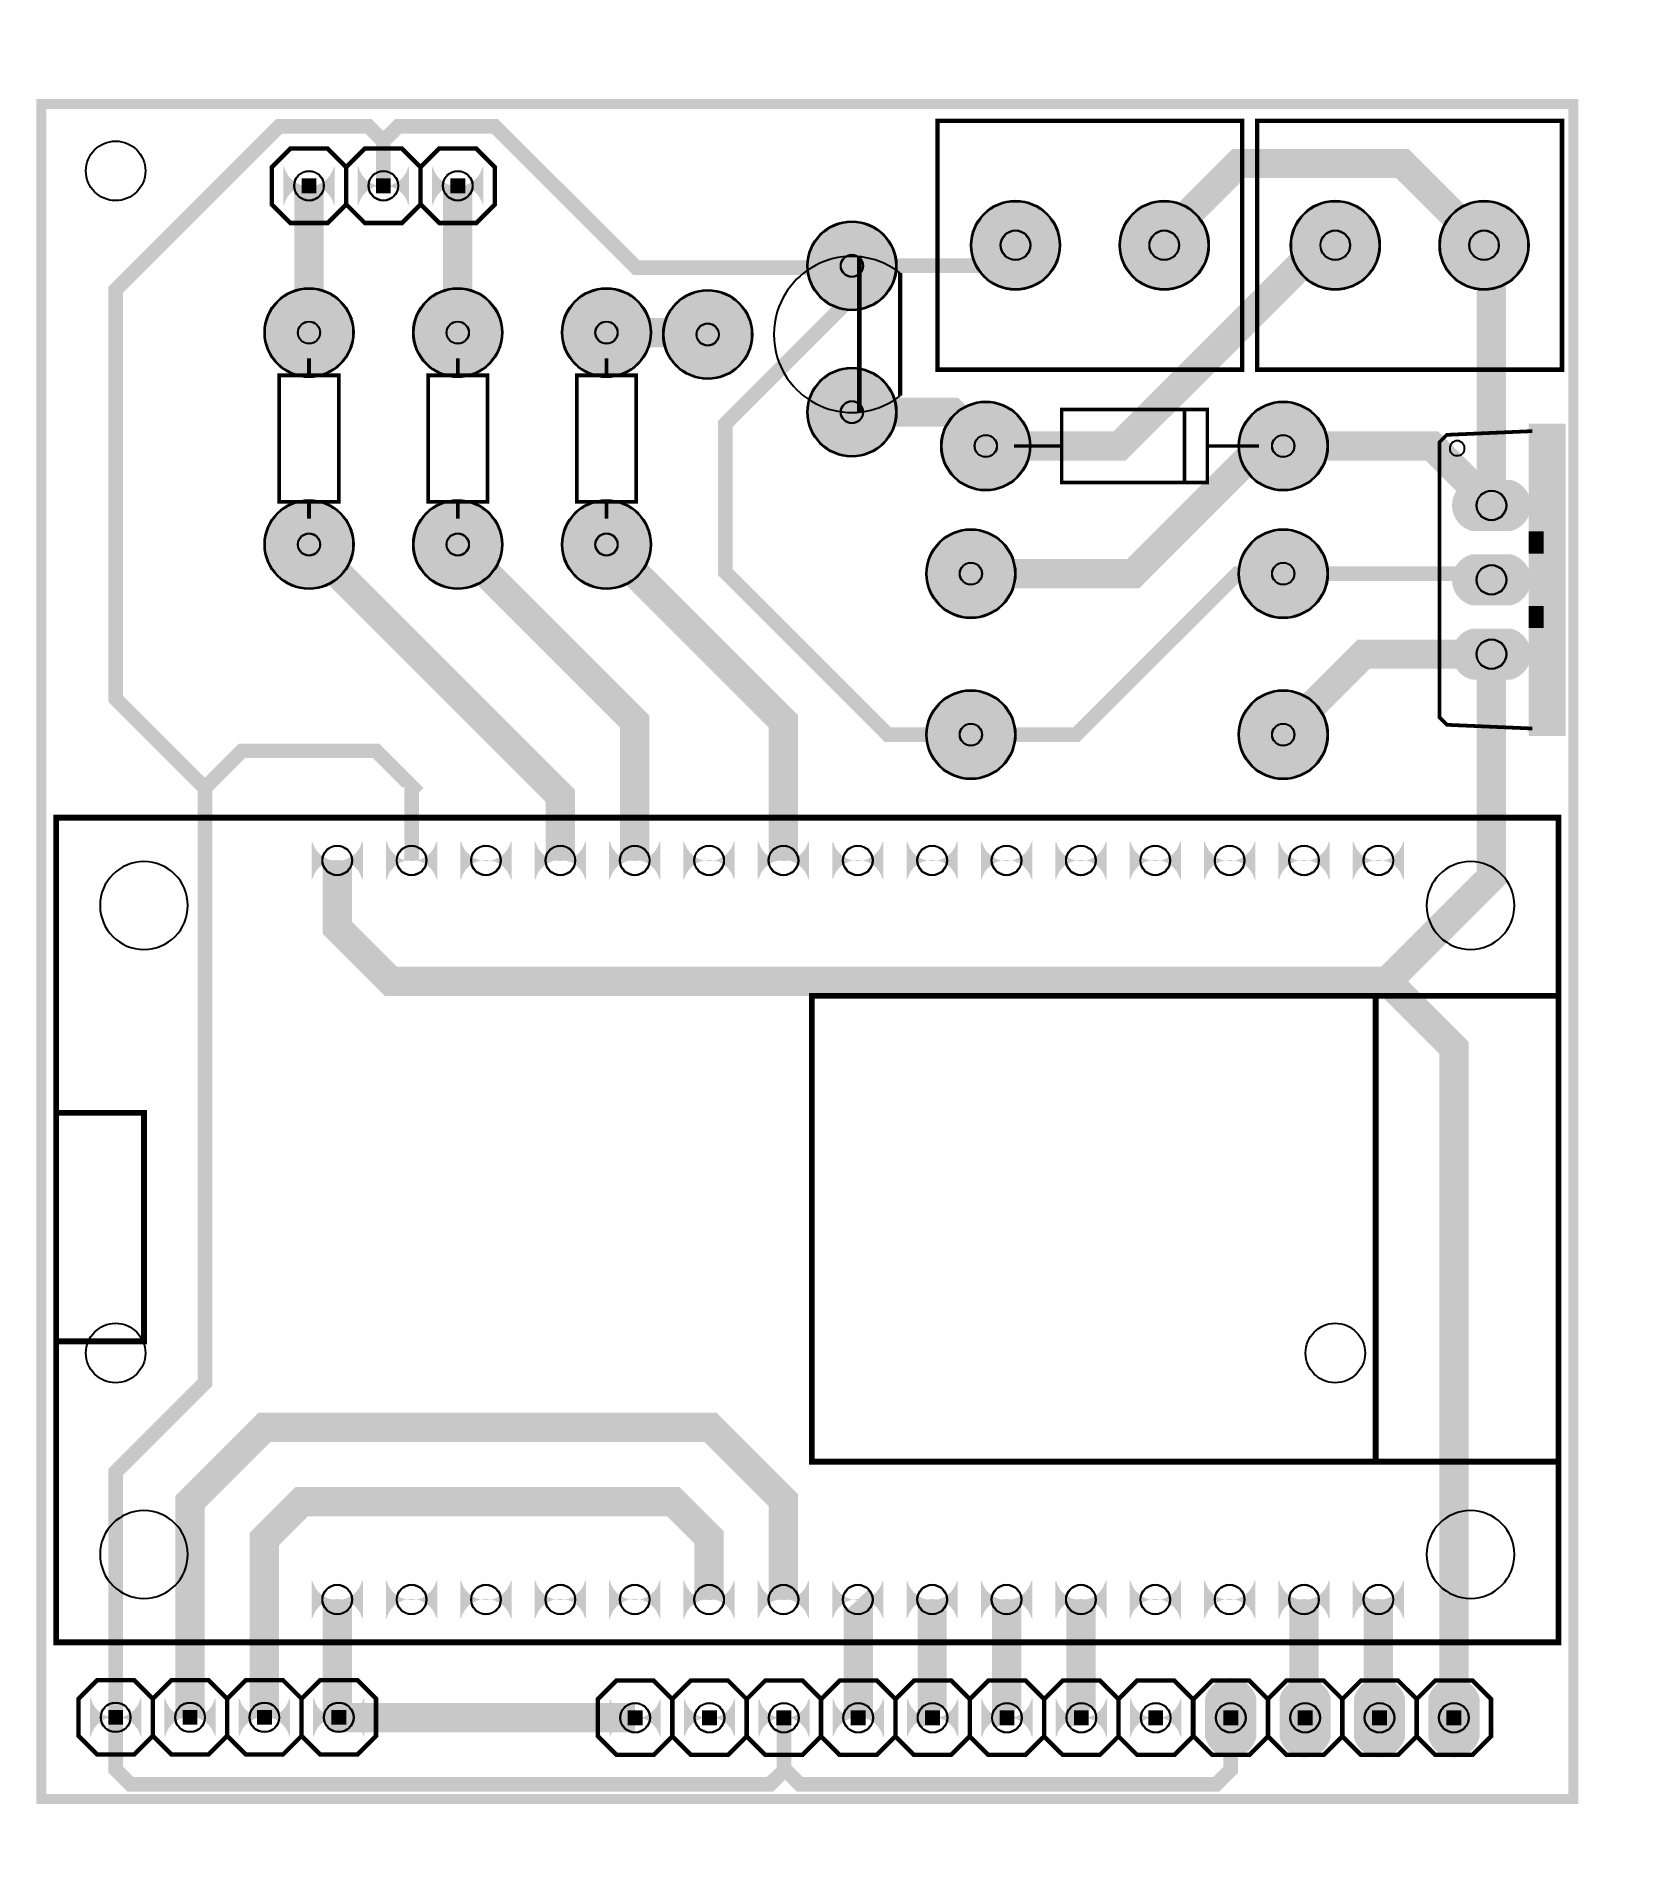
# Model space of a CAD drawing. Header units: millimetres. Extents: x -0.2 to 54.4, y -1.8 to 60.2.
import ezdxf

# ---------------------------------------------------------------- set-up
doc = ezdxf.new("R2010")
doc.units = ezdxf.units.MM
for name, color, linetype, true_color in [('BoardOutline', 7, 'Continuous', 0xff00ff), ('BottomLayer', 7, 'Continuous', 0x0000ff), ('BottomSolderMaskLayer', 7, 'Continuous', 0xaa00ff), ('Document', 7, 'Continuous', 0xffffff), ('Multi-Layer', 7, 'Continuous', 0xc0c0c0), ('TopSilkLayer', 7, 'Continuous', 0xffff00), ('TopSolderMaskLayer', 7, 'Continuous', 0x800080)]:
    doc.layers.add(name, color=color, linetype=linetype, true_color=true_color)

msp = doc.modelspace()

# ---------------------------------------------------------------- hatches: boundary and pattern name
at = {"layer": 'BottomSolderMaskLayer'}
for points in [[(10.02, 55.788, -0.785398), (8.269, 55.788), (8.269, 54.449, -0.785398), (10.02, 54.449)], [(12.56, 55.788, -0.785398), (10.809, 55.788), (10.809, 54.449, -0.785398), (12.56, 54.449)], [(15.1, 55.788, -0.785398), (13.349, 55.788), (13.349, 54.449, -0.785398), (15.1, 54.449)], [(31.749, 53.086, 1), (34.8, 53.086, 1)], [(36.829, 53.086, 1), (39.88, 53.086, 1)], [(42.671, 53.086, 1), (45.722, 53.086, 1)], [(47.751, 53.086, 1), (50.802, 53.086, 1)], [(26.161, 52.384, 1), (29.212, 52.384, 1)], [(7.619, 50.102, 1), (10.67, 50.102, 1)], [(12.699, 50.102, 1), (15.75, 50.102, 1)], [(17.779, 50.102, 1), (20.83, 50.102, 1)], [(21.236, 50.038, 1), (24.288, 50.038, 1)], [(26.161, 47.384, 1), (29.212, 47.384, 1)], [(30.733, 46.228, 1), (33.784, 46.228, 1)], [(40.892, 46.228, 1), (43.943, 46.228, 1)], [(48.869, 43.321, -0.785398), (48.869, 45.072), (50.191, 45.072, -0.785398), (50.191, 43.321)], [(7.619, 42.862, 1), (10.67, 42.862, 1)], [(12.699, 42.862, 1), (15.75, 42.862, 1)], [(17.779, 42.862, 1), (20.83, 42.862, 1)], [(30.225, 41.866, 1), (33.276, 41.866, 1)], [(40.893, 41.866, 1), (43.944, 41.866, 1)], [(48.869, 40.781, -0.785398), (48.869, 42.532), (50.191, 42.532, -0.785398), (50.191, 40.781)], [(48.869, 38.241, -0.785398), (48.869, 39.992), (50.191, 39.992, -0.785398), (50.191, 38.241)], [(30.225, 36.366, 1), (33.276, 36.366, 1)], [(40.893, 36.366, 1), (43.944, 36.366, 1)], [(10.983, 32.737, -0.785398), (9.232, 32.737), (9.232, 31.398, -0.785398), (10.983, 31.398)], [(13.523, 32.737, -0.785398), (11.772, 32.737), (11.772, 31.398, -0.785398), (13.523, 31.398)], [(16.063, 32.737, -0.785398), (14.312, 32.737), (14.312, 31.398, -0.785398), (16.063, 31.398)], [(18.603, 32.737, -0.785398), (16.852, 32.737), (16.852, 31.398, -0.785398), (18.603, 31.398)], [(21.143, 32.737, -0.785398), (19.392, 32.737), (19.392, 31.398, -0.785398), (21.143, 31.398)], [(23.683, 32.737, -0.785398), (21.932, 32.737), (21.932, 31.398, -0.785398), (23.683, 31.398)], [(26.223, 32.737, -0.785398), (24.472, 32.737), (24.472, 31.398, -0.785398), (26.223, 31.398)], [(28.763, 32.737, -0.785398), (27.012, 32.737), (27.012, 31.398, -0.785398), (28.763, 31.398)], [(31.303, 32.737, -0.785398), (29.552, 32.737), (29.552, 31.398, -0.785398), (31.303, 31.398)], [(33.843, 32.737, -0.785398), (32.092, 32.737), (32.092, 31.398, -0.785398), (33.843, 31.398)], [(36.384, 32.737, -0.785398), (34.632, 32.737), (34.632, 31.398, -0.785398), (36.384, 31.398)], [(38.924, 32.737, -0.785398), (37.173, 32.737), (37.173, 31.398, -0.785398), (38.924, 31.398)], [(41.464, 32.737, -0.785398), (39.713, 32.737), (39.713, 31.398, -0.785398), (41.464, 31.398)], [(44.004, 32.737, -0.785398), (42.253, 32.737), (42.253, 31.398, -0.785398), (44.004, 31.398)], [(46.544, 32.737, -0.785398), (44.793, 32.737), (44.793, 31.398, -0.785398), (46.544, 31.398)], [(10.983, 7.487, -0.785398), (9.232, 7.487), (9.232, 6.148, -0.785398), (10.983, 6.148)], [(13.523, 7.487, -0.785398), (11.772, 7.487), (11.772, 6.148, -0.785398), (13.523, 6.148)], [(16.063, 7.487, -0.785398), (14.312, 7.487), (14.312, 6.148, -0.785398), (16.063, 6.148)], [(18.603, 7.487, -0.785398), (16.852, 7.487), (16.852, 6.148, -0.785398), (18.603, 6.148)], [(21.143, 7.487, -0.785398), (19.392, 7.487), (19.392, 6.148, -0.785398), (21.143, 6.148)], [(23.683, 7.487, -0.785398), (21.932, 7.487), (21.932, 6.148, -0.785398), (23.683, 6.148)], [(26.223, 7.487, -0.785398), (24.472, 7.487), (24.472, 6.148, -0.785398), (26.223, 6.148)], [(28.763, 7.487, -0.785398), (27.012, 7.487), (27.012, 6.148, -0.785398), (28.763, 6.148)], [(31.303, 7.487, -0.785398), (29.552, 7.487), (29.552, 6.148, -0.785398), (31.303, 6.148)], [(33.843, 7.487, -0.785398), (32.092, 7.487), (32.092, 6.148, -0.785398), (33.843, 6.148)], [(36.384, 7.487, -0.785398), (34.632, 7.487), (34.632, 6.148, -0.785398), (36.384, 6.148)], [(38.924, 7.487, -0.785398), (37.173, 7.487), (37.173, 6.148, -0.785398), (38.924, 6.148)], [(41.464, 7.487, -0.785398), (39.713, 7.487), (39.713, 6.148, -0.785398), (41.464, 6.148)], [(44.004, 7.487, -0.785398), (42.253, 7.487), (42.253, 6.148, -0.785398), (44.004, 6.148)], [(46.544, 7.487, -0.785398), (44.793, 7.487), (44.793, 6.148, -0.785398), (46.544, 6.148)], [(41.502, 2.111, -0.785398), (39.751, 2.111), (39.751, 3.45, -0.785398), (41.502, 3.45)], [(44.042, 2.111, -0.785398), (42.291, 2.111), (42.291, 3.45, -0.785398), (44.042, 3.45)], [(46.582, 2.111, -0.785398), (44.831, 2.111), (44.831, 3.45, -0.785398), (46.582, 3.45)], [(49.122, 2.111, -0.785398), (47.371, 2.111), (47.371, 3.45, -0.785398), (49.122, 3.45)], [(3.416, 3.464, -0.785398), (1.665, 3.464), (1.665, 2.125, -0.785398), (3.416, 2.125)], [(5.956, 3.464, -0.785398), (4.205, 3.464), (4.205, 2.125, -0.785398), (5.956, 2.125)], [(8.496, 3.464, -0.785398), (6.745, 3.464), (6.745, 2.125, -0.785398), (8.496, 2.125)], [(11.036, 3.464, -0.785398), (9.285, 3.464), (9.285, 2.125, -0.785398), (11.036, 2.125)], [(21.158, 3.45, -0.785398), (19.407, 3.45), (19.407, 2.111, -0.785398), (21.158, 2.111)], [(23.698, 3.45, -0.785398), (21.947, 3.45), (21.947, 2.111, -0.785398), (23.698, 2.111)], [(26.238, 3.45, -0.785398), (24.487, 3.45), (24.487, 2.111, -0.785398), (26.238, 2.111)], [(28.778, 3.45, -0.785398), (27.027, 3.45), (27.027, 2.111, -0.785398), (28.778, 2.111)], [(31.318, 3.45, -0.785398), (29.567, 3.45), (29.567, 2.111, -0.785398), (31.318, 2.111)], [(33.858, 3.45, -0.785398), (32.107, 3.45), (32.107, 2.111, -0.785398), (33.858, 2.111)], [(36.397, 3.45, -0.785398), (34.646, 3.45), (34.646, 2.111, -0.785398), (36.397, 2.111)], [(38.937, 3.45, -0.785398), (37.186, 3.45), (37.186, 2.111, -0.785398), (38.937, 2.111)]]:
    msp.add_hatch(color=256, dxfattribs=at).paths.add_polyline_path(points)
at = {"layer": 'Document'}
for points in [[(9.398, 55.372), (8.89, 55.372), (8.89, 54.864), (9.398, 54.864)], [(11.938, 55.372), (11.43, 55.372), (11.43, 54.864), (11.938, 54.864)], [(14.478, 55.372), (13.97, 55.372), (13.97, 54.864), (14.478, 54.864)], [(50.8, 45.085), (50.8, 43.307), (51.308, 43.307), (51.308, 45.085)], [(50.8, 42.545), (50.8, 40.767), (51.308, 40.767), (51.308, 42.545)], [(50.8, 40.005), (50.8, 38.227), (51.308, 38.227), (51.308, 40.005)], [(2.794, 3.048), (2.286, 3.048), (2.286, 2.54), (2.794, 2.54)], [(5.334, 3.048), (4.826, 3.048), (4.826, 2.54), (5.334, 2.54)], [(7.874, 3.048), (7.366, 3.048), (7.366, 2.54), (7.874, 2.54)], [(10.414, 3.048), (9.906, 3.048), (9.906, 2.54), (10.414, 2.54)], [(20.536, 3.034), (20.028, 3.034), (20.028, 2.526), (20.536, 2.526)], [(23.076, 3.034), (22.568, 3.034), (22.568, 2.526), (23.076, 2.526)], [(25.616, 3.034), (25.108, 3.034), (25.108, 2.526), (25.616, 2.526)], [(28.156, 3.034), (27.648, 3.034), (27.648, 2.526), (28.156, 2.526)], [(30.696, 3.034), (30.188, 3.034), (30.188, 2.526), (30.696, 2.526)], [(33.236, 3.034), (32.728, 3.034), (32.728, 2.526), (33.236, 2.526)], [(35.776, 3.034), (35.268, 3.034), (35.268, 2.526), (35.776, 2.526)], [(38.316, 3.034), (37.808, 3.034), (37.808, 2.526), (38.316, 2.526)], [(40.372, 2.526), (40.88, 2.526), (40.88, 3.034), (40.372, 3.034)], [(42.912, 2.526), (43.42, 2.526), (43.42, 3.034), (42.912, 3.034)], [(45.452, 2.526), (45.96, 2.526), (45.96, 3.034), (45.452, 3.034)], [(47.992, 2.526), (48.5, 2.526), (48.5, 3.034), (47.992, 3.034)]]:
    msp.add_hatch(color=256, dxfattribs=at).paths.add_polyline_path(points)
at = {"layer": 'Multi-Layer'}
for points in [[(9.994, 55.768, -0.785398), (8.294, 55.768), (8.294, 54.468, -0.785398), (9.994, 54.468)], [(12.534, 55.768, -0.785398), (10.834, 55.768), (10.834, 54.468, -0.785398), (12.534, 54.468)], [(15.074, 55.768, -0.785398), (13.374, 55.768), (13.374, 54.468, -0.785398), (15.074, 54.468)], [(31.774, 53.086, 1), (34.774, 53.086, 1)], [(36.854, 53.086, 1), (39.854, 53.086, 1)], [(42.696, 53.086, 1), (45.696, 53.086, 1)], [(47.776, 53.086, 1), (50.776, 53.086, 1)], [(26.186, 52.384, 1), (29.186, 52.384, 1)], [(7.644, 50.102, 1), (10.644, 50.102, 1)], [(12.724, 50.102, 1), (15.724, 50.102, 1)], [(17.804, 50.102, 1), (20.804, 50.102, 1)], [(21.262, 50.038, 1), (24.262, 50.038, 1)], [(26.186, 47.384, 1), (29.186, 47.384, 1)], [(30.758, 46.228, 1), (33.758, 46.228, 1)], [(40.918, 46.228, 1), (43.918, 46.228, 1)], [(48.88, 43.346, -0.785398), (48.88, 45.046), (50.18, 45.046, -0.785398), (50.18, 43.346)], [(7.644, 42.862, 1), (10.644, 42.862, 1)], [(12.724, 42.862, 1), (15.724, 42.862, 1)], [(17.804, 42.862, 1), (20.804, 42.862, 1)], [(30.25, 41.866, 1), (33.25, 41.866, 1)], [(40.918, 41.866, 1), (43.918, 41.866, 1)], [(48.88, 40.806, -0.785398), (48.88, 42.506), (50.18, 42.506, -0.785398), (50.18, 40.806)], [(48.88, 38.266, -0.785398), (48.88, 39.966), (50.18, 39.966, -0.785398), (50.18, 38.266)], [(30.25, 36.366, 1), (33.25, 36.366, 1)], [(40.918, 36.366, 1), (43.918, 36.366, 1)], [(10.958, 32.718, -0.785398), (9.258, 32.718), (9.258, 31.418, -0.785398), (10.958, 31.418)], [(13.498, 32.718, -0.785398), (11.798, 32.718), (11.798, 31.418, -0.785398), (13.498, 31.418)], [(16.038, 32.718, -0.785398), (14.338, 32.718), (14.338, 31.418, -0.785398), (16.038, 31.418)], [(18.578, 32.718, -0.785398), (16.878, 32.718), (16.878, 31.418, -0.785398), (18.578, 31.418)], [(21.118, 32.718, -0.785398), (19.418, 32.718), (19.418, 31.418, -0.785398), (21.118, 31.418)], [(23.658, 32.718, -0.785398), (21.958, 32.718), (21.958, 31.418, -0.785398), (23.658, 31.418)], [(26.198, 32.718, -0.785398), (24.498, 32.718), (24.498, 31.418, -0.785398), (26.198, 31.418)], [(28.738, 32.718, -0.785398), (27.038, 32.718), (27.038, 31.418, -0.785398), (28.738, 31.418)], [(31.278, 32.718, -0.785398), (29.578, 32.718), (29.578, 31.418, -0.785398), (31.278, 31.418)], [(33.818, 32.718, -0.785398), (32.118, 32.718), (32.118, 31.418, -0.785398), (33.818, 31.418)], [(36.358, 32.718, -0.785398), (34.658, 32.718), (34.658, 31.418, -0.785398), (36.358, 31.418)], [(38.898, 32.718, -0.785398), (37.198, 32.718), (37.198, 31.418, -0.785398), (38.898, 31.418)], [(41.438, 32.718, -0.785398), (39.738, 32.718), (39.738, 31.418, -0.785398), (41.438, 31.418)], [(43.978, 32.718, -0.785398), (42.278, 32.718), (42.278, 31.418, -0.785398), (43.978, 31.418)], [(46.518, 32.718, -0.785398), (44.818, 32.718), (44.818, 31.418, -0.785398), (46.518, 31.418)], [(10.958, 7.468, -0.785398), (9.258, 7.468), (9.258, 6.168, -0.785398), (10.958, 6.168)], [(13.498, 7.468, -0.785398), (11.798, 7.468), (11.798, 6.168, -0.785398), (13.498, 6.168)], [(16.038, 7.468, -0.785398), (14.338, 7.468), (14.338, 6.168, -0.785398), (16.038, 6.168)], [(18.578, 7.468, -0.785398), (16.878, 7.468), (16.878, 6.168, -0.785398), (18.578, 6.168)], [(21.118, 7.468, -0.785398), (19.418, 7.468), (19.418, 6.168, -0.785398), (21.118, 6.168)], [(23.658, 7.468, -0.785398), (21.958, 7.468), (21.958, 6.168, -0.785398), (23.658, 6.168)], [(26.198, 7.468, -0.785398), (24.498, 7.468), (24.498, 6.168, -0.785398), (26.198, 6.168)], [(28.738, 7.468, -0.785398), (27.038, 7.468), (27.038, 6.168, -0.785398), (28.738, 6.168)], [(31.278, 7.468, -0.785398), (29.578, 7.468), (29.578, 6.168, -0.785398), (31.278, 6.168)], [(33.818, 7.468, -0.785398), (32.118, 7.468), (32.118, 6.168, -0.785398), (33.818, 6.168)], [(36.358, 7.468, -0.785398), (34.658, 7.468), (34.658, 6.168, -0.785398), (36.358, 6.168)], [(38.898, 7.468, -0.785398), (37.198, 7.468), (37.198, 6.168, -0.785398), (38.898, 6.168)], [(41.438, 7.468, -0.785398), (39.738, 7.468), (39.738, 6.168, -0.785398), (41.438, 6.168)], [(43.978, 7.468, -0.785398), (42.278, 7.468), (42.278, 6.168, -0.785398), (43.978, 6.168)], [(46.518, 7.468, -0.785398), (44.818, 7.468), (44.818, 6.168, -0.785398), (46.518, 6.168)], [(41.476, 2.13, -0.785398), (39.776, 2.13), (39.776, 3.43, -0.785398), (41.476, 3.43)], [(44.016, 2.13, -0.785398), (42.316, 2.13), (42.316, 3.43, -0.785398), (44.016, 3.43)], [(46.556, 2.13, -0.785398), (44.856, 2.13), (44.856, 3.43, -0.785398), (46.556, 3.43)], [(49.096, 2.13, -0.785398), (47.396, 2.13), (47.396, 3.43, -0.785398), (49.096, 3.43)], [(3.391, 3.444, -0.785398), (1.691, 3.444), (1.691, 2.144, -0.785398), (3.391, 2.144)], [(5.93, 3.444, -0.785398), (4.23, 3.444), (4.23, 2.144, -0.785398), (5.93, 2.144)], [(8.47, 3.444, -0.785398), (6.77, 3.444), (6.77, 2.144, -0.785398), (8.47, 2.144)], [(11.01, 3.444, -0.785398), (9.31, 3.444), (9.31, 2.144, -0.785398), (11.01, 2.144)], [(21.132, 3.43, -0.785398), (19.432, 3.43), (19.432, 2.13, -0.785398), (21.132, 2.13)], [(23.672, 3.43, -0.785398), (21.972, 3.43), (21.972, 2.13, -0.785398), (23.672, 2.13)], [(26.212, 3.43, -0.785398), (24.512, 3.43), (24.512, 2.13, -0.785398), (26.212, 2.13)], [(28.752, 3.43, -0.785398), (27.052, 3.43), (27.052, 2.13, -0.785398), (28.752, 2.13)], [(31.292, 3.43, -0.785398), (29.592, 3.43), (29.592, 2.13, -0.785398), (31.292, 2.13)], [(33.832, 3.43, -0.785398), (32.132, 3.43), (32.132, 2.13, -0.785398), (33.832, 2.13)], [(36.372, 3.43, -0.785398), (34.672, 3.43), (34.672, 2.13, -0.785398), (36.372, 2.13)], [(38.912, 3.43, -0.785398), (37.212, 3.43), (37.212, 2.13, -0.785398), (38.912, 2.13)]]:
    msp.add_hatch(color=256, dxfattribs=at).paths.add_polyline_path(points)
at = {"layer": 'TopSilkLayer'}
for points in [[(50.8, 46.99), (50.8, 45.085), (51.308, 45.085), (51.308, 46.99)], [(51.308, 46.99), (51.308, 36.322), (52.07, 36.322), (52.07, 46.99)], [(50.8, 43.307), (50.8, 42.545), (51.308, 42.545), (51.308, 43.307)], [(50.8, 40.767), (50.8, 40.005), (51.308, 40.005), (51.308, 40.767)], [(50.8, 38.227), (50.8, 36.322), (51.308, 36.322), (51.308, 38.227)]]:
    msp.add_hatch(color=256, dxfattribs=at).paths.add_polyline_path(points)
at = {"layer": 'TopSolderMaskLayer'}
for points in [[(10.02, 55.788, -0.785398), (8.269, 55.788), (8.269, 54.449, -0.785398), (10.02, 54.449)], [(12.56, 55.788, -0.785398), (10.809, 55.788), (10.809, 54.449, -0.785398), (12.56, 54.449)], [(15.1, 55.788, -0.785398), (13.349, 55.788), (13.349, 54.449, -0.785398), (15.1, 54.449)], [(31.749, 53.086, 1), (34.8, 53.086, 1)], [(36.829, 53.086, 1), (39.88, 53.086, 1)], [(42.671, 53.086, 1), (45.722, 53.086, 1)], [(47.751, 53.086, 1), (50.802, 53.086, 1)], [(26.161, 52.384, 1), (29.212, 52.384, 1)], [(7.619, 50.102, 1), (10.67, 50.102, 1)], [(12.699, 50.102, 1), (15.75, 50.102, 1)], [(17.779, 50.102, 1), (20.83, 50.102, 1)], [(21.236, 50.038, 1), (24.288, 50.038, 1)], [(26.161, 47.384, 1), (29.212, 47.384, 1)], [(30.733, 46.228, 1), (33.784, 46.228, 1)], [(40.892, 46.228, 1), (43.943, 46.228, 1)], [(48.869, 43.321, -0.785398), (48.869, 45.072), (50.191, 45.072, -0.785398), (50.191, 43.321)], [(7.619, 42.862, 1), (10.67, 42.862, 1)], [(12.699, 42.862, 1), (15.75, 42.862, 1)], [(17.779, 42.862, 1), (20.83, 42.862, 1)], [(30.225, 41.866, 1), (33.276, 41.866, 1)], [(40.893, 41.866, 1), (43.944, 41.866, 1)], [(48.869, 40.781, -0.785398), (48.869, 42.532), (50.191, 42.532, -0.785398), (50.191, 40.781)], [(48.869, 38.241, -0.785398), (48.869, 39.992), (50.191, 39.992, -0.785398), (50.191, 38.241)], [(30.225, 36.366, 1), (33.276, 36.366, 1)], [(40.893, 36.366, 1), (43.944, 36.366, 1)], [(10.983, 32.737, -0.785398), (9.232, 32.737), (9.232, 31.398, -0.785398), (10.983, 31.398)], [(13.523, 32.737, -0.785398), (11.772, 32.737), (11.772, 31.398, -0.785398), (13.523, 31.398)], [(16.063, 32.737, -0.785398), (14.312, 32.737), (14.312, 31.398, -0.785398), (16.063, 31.398)], [(18.603, 32.737, -0.785398), (16.852, 32.737), (16.852, 31.398, -0.785398), (18.603, 31.398)], [(21.143, 32.737, -0.785398), (19.392, 32.737), (19.392, 31.398, -0.785398), (21.143, 31.398)], [(23.683, 32.737, -0.785398), (21.932, 32.737), (21.932, 31.398, -0.785398), (23.683, 31.398)], [(26.223, 32.737, -0.785398), (24.472, 32.737), (24.472, 31.398, -0.785398), (26.223, 31.398)], [(28.763, 32.737, -0.785398), (27.012, 32.737), (27.012, 31.398, -0.785398), (28.763, 31.398)], [(31.303, 32.737, -0.785398), (29.552, 32.737), (29.552, 31.398, -0.785398), (31.303, 31.398)], [(33.843, 32.737, -0.785398), (32.092, 32.737), (32.092, 31.398, -0.785398), (33.843, 31.398)], [(36.384, 32.737, -0.785398), (34.632, 32.737), (34.632, 31.398, -0.785398), (36.384, 31.398)], [(38.924, 32.737, -0.785398), (37.173, 32.737), (37.173, 31.398, -0.785398), (38.924, 31.398)], [(41.464, 32.737, -0.785398), (39.713, 32.737), (39.713, 31.398, -0.785398), (41.464, 31.398)], [(44.004, 32.737, -0.785398), (42.253, 32.737), (42.253, 31.398, -0.785398), (44.004, 31.398)], [(46.544, 32.737, -0.785398), (44.793, 32.737), (44.793, 31.398, -0.785398), (46.544, 31.398)], [(10.983, 7.487, -0.785398), (9.232, 7.487), (9.232, 6.148, -0.785398), (10.983, 6.148)], [(13.523, 7.487, -0.785398), (11.772, 7.487), (11.772, 6.148, -0.785398), (13.523, 6.148)], [(16.063, 7.487, -0.785398), (14.312, 7.487), (14.312, 6.148, -0.785398), (16.063, 6.148)], [(18.603, 7.487, -0.785398), (16.852, 7.487), (16.852, 6.148, -0.785398), (18.603, 6.148)], [(21.143, 7.487, -0.785398), (19.392, 7.487), (19.392, 6.148, -0.785398), (21.143, 6.148)], [(23.683, 7.487, -0.785398), (21.932, 7.487), (21.932, 6.148, -0.785398), (23.683, 6.148)], [(26.223, 7.487, -0.785398), (24.472, 7.487), (24.472, 6.148, -0.785398), (26.223, 6.148)], [(28.763, 7.487, -0.785398), (27.012, 7.487), (27.012, 6.148, -0.785398), (28.763, 6.148)], [(31.303, 7.487, -0.785398), (29.552, 7.487), (29.552, 6.148, -0.785398), (31.303, 6.148)], [(33.843, 7.487, -0.785398), (32.092, 7.487), (32.092, 6.148, -0.785398), (33.843, 6.148)], [(36.384, 7.487, -0.785398), (34.632, 7.487), (34.632, 6.148, -0.785398), (36.384, 6.148)], [(38.924, 7.487, -0.785398), (37.173, 7.487), (37.173, 6.148, -0.785398), (38.924, 6.148)], [(41.464, 7.487, -0.785398), (39.713, 7.487), (39.713, 6.148, -0.785398), (41.464, 6.148)], [(44.004, 7.487, -0.785398), (42.253, 7.487), (42.253, 6.148, -0.785398), (44.004, 6.148)], [(46.544, 7.487, -0.785398), (44.793, 7.487), (44.793, 6.148, -0.785398), (46.544, 6.148)], [(41.502, 2.111, -0.785398), (39.751, 2.111), (39.751, 3.45, -0.785398), (41.502, 3.45)], [(44.042, 2.111, -0.785398), (42.291, 2.111), (42.291, 3.45, -0.785398), (44.042, 3.45)], [(46.582, 2.111, -0.785398), (44.831, 2.111), (44.831, 3.45, -0.785398), (46.582, 3.45)], [(49.122, 2.111, -0.785398), (47.371, 2.111), (47.371, 3.45, -0.785398), (49.122, 3.45)], [(3.416, 3.464, -0.785398), (1.665, 3.464), (1.665, 2.125, -0.785398), (3.416, 2.125)], [(5.956, 3.464, -0.785398), (4.205, 3.464), (4.205, 2.125, -0.785398), (5.956, 2.125)], [(8.496, 3.464, -0.785398), (6.745, 3.464), (6.745, 2.125, -0.785398), (8.496, 2.125)], [(11.036, 3.464, -0.785398), (9.285, 3.464), (9.285, 2.125, -0.785398), (11.036, 2.125)], [(21.158, 3.45, -0.785398), (19.407, 3.45), (19.407, 2.111, -0.785398), (21.158, 2.111)], [(23.698, 3.45, -0.785398), (21.947, 3.45), (21.947, 2.111, -0.785398), (23.698, 2.111)], [(26.238, 3.45, -0.785398), (24.487, 3.45), (24.487, 2.111, -0.785398), (26.238, 2.111)], [(28.778, 3.45, -0.785398), (27.027, 3.45), (27.027, 2.111, -0.785398), (28.778, 2.111)], [(31.318, 3.45, -0.785398), (29.567, 3.45), (29.567, 2.111, -0.785398), (31.318, 2.111)], [(33.858, 3.45, -0.785398), (32.107, 3.45), (32.107, 2.111, -0.785398), (33.858, 2.111)], [(36.397, 3.45, -0.785398), (34.646, 3.45), (34.646, 2.111, -0.785398), (36.397, 2.111)], [(38.937, 3.45, -0.785398), (37.186, 3.45), (37.186, 2.111, -0.785398), (38.937, 2.111)]]:
    msp.add_hatch(color=256, dxfattribs=at).paths.add_polyline_path(points)

# ---------------------------------------------------------------- linework, layer by layer
at = {"layer": 'BoardOutline', "const_width": 0.34}
msp.add_lwpolyline([(0, 0), (26.416, 0), (52.324, 0), (52.324, 57.912), (0, 57.912), (0, 0)], close=True, dxfattribs=at)
at = {"layer": 'BottomLayer'}
for points, const_width in [([(5.588, 34.544), (2.54, 37.592), (2.54, 51.562), (8.128, 57.15), (11.176, 57.15), (11.684, 56.642), (11.684, 55.118)], 0.5), ([(11.684, 56.642), (11.938, 56.896), (12.192, 57.15), (15.494, 57.15), (20.32, 52.324), (27.626, 52.324), (27.686, 52.384)], 0.5), ([(38.354, 53.086), (38.354, 53.34), (40.894, 55.88), (46.482, 55.88), (49.276, 53.086)], 1), ([(9.144, 50.102), (9.144, 55.118)], 1), ([(14.224, 50.102), (14.224, 55.118)], 1), ([(32.258, 46.228), (36.83, 46.228), (43.688, 53.086), (44.196, 53.086)], 1), ([(49.276, 53.086), (49.53, 52.832), (49.53, 44.196)], 1), ([(27.686, 52.384), (32.572, 52.384), (33.274, 53.086)], 0.5), ([(27.686, 52.384), (27.686, 51.308), (23.368, 46.99), (23.368, 41.91), (28.912, 36.366), (31.75, 36.366)], 0.5), ([(19.304, 50.102), (22.698, 50.102), (22.762, 50.038)], 1), ([(27.686, 47.384), (31.102, 47.384), (32.258, 46.228)], 1), ([(31.75, 41.866), (37.294, 41.866), (41.656, 46.228), (42.418, 46.228)], 1), ([(49.53, 44.196), (47.498, 46.228), (42.418, 46.228)], 1), ([(9.144, 42.862), (17.728, 34.278), (17.728, 32.068)], 1), ([(14.224, 42.862), (20.268, 36.818), (20.268, 32.068)], 1), ([(19.304, 42.862), (25.348, 36.818), (25.348, 32.068)], 1), ([(31.75, 36.366), (35.35, 36.366), (40.85, 41.866), (42.418, 41.866)], 0.5), ([(42.418, 41.866), (49.53, 41.866), (49.53, 41.656)], 0.5), ([(42.418, 36.366), (45.168, 39.116), (49.53, 39.116)], 1), ([(45.974, 27.94), (49.53, 31.496), (49.53, 39.116)], 1), ([(5.588, 34.544), (6.858, 35.814), (11.43, 35.814), (12.7, 34.544), (12.648, 34.492), (12.648, 32.068)], 0.5), ([(2.541, 2.794), (2.541, 11.177), (5.588, 14.224), (5.588, 34.544)], 0.5), ([(48.246, 2.78), (48.246, 25.668), (45.974, 27.94), (11.938, 27.94), (10.108, 29.77), (10.108, 32.068)], 1), ([(5.08, 2.794), (5.08, 10.16), (7.62, 12.7), (22.86, 12.7), (25.348, 10.212), (25.348, 6.818)], 1), ([(7.62, 2.794), (7.62, 8.89), (8.89, 10.16), (21.59, 10.16), (22.808, 8.942), (22.808, 6.818)], 1), ([(10.16, 2.794), (10.108, 2.846), (10.108, 6.818)], 1), ([(27.902, 2.78), (27.902, 6.803), (27.888, 6.818)], 1), ([(30.442, 2.78), (30.428, 2.794), (30.428, 6.818)], 1), ([(32.982, 2.78), (32.968, 2.794), (32.968, 6.818)], 1), ([(35.522, 2.78), (35.508, 2.794), (35.508, 6.818)], 1), ([(43.166, 2.78), (43.128, 2.818), (43.128, 6.818)], 1), ([(45.706, 2.78), (45.668, 2.818), (45.668, 6.818)], 1), ([(10.16, 2.794), (10.174, 2.78), (20.282, 2.78)], 1), ([(2.541, 2.794), (2.541, 1.015), (3.048, 0.508), (24.892, 0.508), (25.362, 0.978), (25.362, 2.78)], 0.5), ([(25.362, 2.196), (25.362, 1.054), (25.908, 0.508), (40.132, 0.508), (40.626, 1.002), (40.626, 2.78)], 0.5)]:
    msp.add_lwpolyline(points, dxfattribs=dict(at, const_width=const_width))
at = {"layer": 'BottomSolderMaskLayer'}
for centre, radius in [((9.144, 55.118), 0.509), ((11.684, 55.118), 0.509), ((14.224, 55.118), 0.509), ((33.274, 53.086), 1.526), ((38.354, 53.086), 1.526), ((44.196, 53.086), 1.526), ((49.276, 53.086), 1.526), ((27.686, 52.384), 1.526), ((33.274, 53.086), 0.509), ((38.354, 53.086), 0.509), ((44.196, 53.086), 0.509), ((49.276, 53.086), 0.509), ((27.686, 52.384), 0.381), ((9.144, 50.102), 1.526), ((14.224, 50.102), 1.526), ((19.304, 50.102), 1.526), ((22.762, 50.038), 1.526), ((9.144, 50.102), 0.381), ((14.224, 50.102), 0.381), ((19.304, 50.102), 0.381), ((22.762, 50.038), 0.381), ((27.686, 47.384), 1.526), ((27.686, 47.384), 0.381), ((32.258, 46.228), 1.526), ((42.418, 46.228), 1.526), ((32.258, 46.228), 0.381), ((42.418, 46.228), 0.381), ((49.53, 44.196), 0.509), ((9.144, 42.862), 1.526), ((14.224, 42.862), 1.526), ((19.304, 42.862), 1.526), ((9.144, 42.862), 0.381), ((14.224, 42.862), 0.381), ((19.304, 42.862), 0.381), ((31.75, 41.866), 1.526), ((42.418, 41.866), 1.526), ((31.75, 41.866), 0.381), ((42.418, 41.866), 0.381), ((49.53, 41.656), 0.509), ((49.53, 39.116), 0.509), ((31.75, 36.366), 1.526), ((42.418, 36.366), 1.526), ((31.75, 36.366), 0.381), ((42.418, 36.366), 0.381), ((10.108, 32.068), 0.509), ((12.648, 32.068), 0.509), ((15.188, 32.068), 0.509), ((17.728, 32.068), 0.509), ((20.268, 32.068), 0.509), ((22.808, 32.068), 0.509), ((25.348, 32.068), 0.509), ((27.888, 32.068), 0.509), ((30.428, 32.068), 0.509), ((32.968, 32.068), 0.509), ((35.508, 32.068), 0.509), ((38.048, 32.068), 0.509), ((40.588, 32.068), 0.509), ((43.128, 32.068), 0.509), ((45.668, 32.068), 0.509), ((10.108, 6.818), 0.509), ((12.648, 6.818), 0.509), ((15.188, 6.818), 0.509), ((17.728, 6.818), 0.509), ((20.268, 6.818), 0.509), ((22.808, 6.818), 0.509), ((25.348, 6.818), 0.509), ((27.888, 6.818), 0.509), ((30.428, 6.818), 0.509), ((32.968, 6.818), 0.509), ((35.508, 6.818), 0.509), ((38.048, 6.818), 0.509), ((40.588, 6.818), 0.509), ((43.128, 6.818), 0.509), ((45.668, 6.818), 0.509), ((2.54, 2.794), 0.509), ((5.08, 2.794), 0.509), ((7.62, 2.794), 0.509), ((10.16, 2.794), 0.509), ((20.282, 2.78), 0.509), ((22.822, 2.78), 0.509), ((25.362, 2.78), 0.509), ((27.902, 2.78), 0.509), ((30.442, 2.78), 0.509), ((32.982, 2.78), 0.509), ((35.522, 2.78), 0.509), ((38.062, 2.78), 0.509), ((40.626, 2.78), 0.509), ((43.166, 2.78), 0.509), ((45.706, 2.78), 0.509), ((48.246, 2.78), 0.509)]:
    msp.add_circle(centre, radius, dxfattribs=at)
at = {"layer": 'Document', "const_width": 0.152}
for points in [[(27.94, 50.324), (27.94, 52.292)], [(27.94, 47.784), (27.94, 49.752)]]:
    msp.add_lwpolyline(points, dxfattribs=at)
at = {"layer": 'Document', "const_width": 0.12}
for points in [[(10.159, 48.642), (10.159, 44.322), (8.129, 44.322), (8.129, 48.642), (10.159, 48.642)], [(15.239, 48.642), (15.239, 44.322), (13.209, 44.322), (13.209, 48.642), (15.239, 48.642)], [(18.289, 44.322), (18.289, 48.642), (20.319, 48.642), (20.319, 44.322), (18.289, 44.322)], [(34.849, 44.983), (34.849, 47.473), (39.827, 47.473), (39.827, 44.983), (34.849, 44.983)]]:
    msp.add_lwpolyline(points, close=True, dxfattribs=at)
at = {"layer": 'Document'}
for centre, radius, start, end in [((27.686, 50.038), 2.667, 162.85103, 197.14897), ((31.747, 39.116), 5.25, 270, 270), ((42.421, 39.116), 5.25, 90, 90)]:
    msp.add_arc(centre, radius, start, end, dxfattribs=at)
at = {"layer": 'Multi-Layer'}
for centre, radius in [((2.54, 55.626), 1.016), ((9.144, 55.118), 0.5), ((11.684, 55.118), 0.5), ((14.224, 55.118), 0.5), ((33.274, 53.086), 1.5), ((38.354, 53.086), 1.5), ((44.196, 53.086), 1.5), ((49.276, 53.086), 1.5), ((27.686, 52.384), 1.5), ((33.274, 53.086), 0.5), ((38.354, 53.086), 0.5), ((44.196, 53.086), 0.5), ((49.276, 53.086), 0.5), ((27.686, 52.384), 0.375), ((9.144, 50.102), 1.5), ((14.224, 50.102), 1.5), ((19.304, 50.102), 1.5), ((22.762, 50.038), 1.5), ((9.144, 50.102), 0.375), ((14.224, 50.102), 0.375), ((19.304, 50.102), 0.375), ((22.762, 50.038), 0.375), ((27.686, 47.384), 1.5), ((27.686, 47.384), 0.375), ((32.258, 46.228), 1.5), ((42.418, 46.228), 1.5), ((32.258, 46.228), 0.375), ((42.418, 46.228), 0.375), ((49.53, 44.196), 0.5), ((9.144, 42.862), 1.5), ((14.224, 42.862), 1.5), ((19.304, 42.862), 1.5), ((9.144, 42.862), 0.375), ((14.224, 42.862), 0.375), ((19.304, 42.862), 0.375), ((31.75, 41.866), 1.5), ((42.418, 41.866), 1.5), ((31.75, 41.866), 0.375), ((42.418, 41.866), 0.375), ((49.53, 41.656), 0.5), ((49.53, 39.116), 0.5), ((31.75, 36.366), 1.5), ((42.418, 36.366), 1.5), ((31.75, 36.366), 0.375), ((42.418, 36.366), 0.375), ((10.108, 32.068), 0.5), ((12.648, 32.068), 0.5), ((15.188, 32.068), 0.5), ((17.728, 32.068), 0.5), ((20.268, 32.068), 0.5), ((22.808, 32.068), 0.5), ((25.348, 32.068), 0.5), ((27.888, 32.068), 0.5), ((30.428, 32.068), 0.5), ((32.968, 32.068), 0.5), ((35.508, 32.068), 0.5), ((38.048, 32.068), 0.5), ((40.588, 32.068), 0.5), ((43.128, 32.068), 0.5), ((45.668, 32.068), 0.5), ((2.54, 15.24), 1.016), ((44.196, 15.24), 1.016), ((10.108, 6.818), 0.5), ((12.648, 6.818), 0.5), ((15.188, 6.818), 0.5), ((17.728, 6.818), 0.5), ((20.268, 6.818), 0.5), ((22.808, 6.818), 0.5), ((25.348, 6.818), 0.5), ((27.888, 6.818), 0.5), ((30.428, 6.818), 0.5), ((32.968, 6.818), 0.5), ((35.508, 6.818), 0.5), ((38.048, 6.818), 0.5), ((40.588, 6.818), 0.5), ((43.128, 6.818), 0.5), ((45.668, 6.818), 0.5), ((2.54, 2.794), 0.5), ((5.08, 2.794), 0.5), ((7.62, 2.794), 0.5), ((10.16, 2.794), 0.5), ((20.282, 2.78), 0.5), ((22.822, 2.78), 0.5), ((25.362, 2.78), 0.5), ((27.902, 2.78), 0.5), ((30.442, 2.78), 0.5), ((32.982, 2.78), 0.5), ((35.522, 2.78), 0.5), ((38.062, 2.78), 0.5), ((40.626, 2.78), 0.5), ((43.166, 2.78), 0.5), ((45.706, 2.78), 0.5), ((48.246, 2.78), 0.5)]:
    msp.add_circle(centre, radius, dxfattribs=at)
at = {"layer": 'TopSilkLayer'}
for points, const_width in [([(41.019, 57.336), (41.019, 48.836), (30.609, 48.836), (30.609, 57.336), (41.019, 57.336)], 0.152), ([(51.941, 57.336), (51.941, 48.836), (41.531, 48.836), (41.531, 57.336), (51.941, 57.336)], 0.152), ([(14.859, 56.388), (15.494, 55.753), (15.494, 54.483), (14.859, 53.848), (13.589, 53.848), (12.954, 54.483), (12.954, 55.753), (13.589, 56.388), (14.859, 56.388)], 0.152), ([(8.129, 44.322), (10.159, 44.322), (10.159, 48.642), (8.129, 48.642), (8.129, 44.322)], 0.127), ([(13.209, 44.322), (15.239, 44.322), (15.239, 48.642), (13.209, 48.642), (13.209, 44.322)], 0.127), ([(20.319, 48.642), (18.289, 48.642), (18.289, 44.322), (20.319, 44.322), (20.319, 48.642)], 0.127)]:
    msp.add_lwpolyline(points, close=True, dxfattribs=dict(at, const_width=const_width))
for points, const_width in [([(10.414, 54.483), (9.779, 53.848), (8.509, 53.848), (7.874, 54.483), (7.874, 55.753), (8.509, 56.388), (9.779, 56.388), (10.414, 55.753)], 0.152), ([(12.954, 54.483), (12.319, 53.848), (11.049, 53.848), (10.414, 54.483), (10.414, 55.753), (11.049, 56.388), (12.319, 56.388), (12.954, 55.753)], 0.152), ([(27.94, 52.292), (27.94, 52.693)], 0.152), ([(29.337, 47.943), (29.337, 52.133)], 0.152), ([(27.94, 49.752), (27.94, 50.324)], 0.152), ([(9.144, 48.642), (9.144, 49.218)], 0.127), ([(14.224, 48.642), (14.224, 49.218)], 0.127), ([(19.304, 48.642), (19.304, 49.218)], 0.127), ([(27.94, 47.383), (27.94, 47.784)], 0.152), ([(39.048, 47.473), (39.048, 44.983)], 0.12), ([(50.927, 36.576), (48.006, 36.703), (47.752, 36.957), (47.752, 46.355), (48.006, 46.609), (50.927, 46.736)], 0.127), ([(34.849, 46.228), (33.227, 46.228)], 0.12), ([(41.588, 46.228), (39.827, 46.228)], 0.12), ([(9.144, 44.322), (9.144, 43.746)], 0.127), ([(14.224, 44.322), (14.224, 43.746)], 0.127), ([(19.304, 44.322), (19.304, 43.746)], 0.127), ([(51.818, 32.068), (51.818, 33.528), (45.668, 33.528), (51.818, 33.528), (51.818, 32.068), (51.818, 27.443), (51.818, 19.543), (51.818, 19.443), (51.818, 11.528), (51.818, 6.818), (51.818, 5.358), (45.668, 5.358), (43.128, 5.358), (40.588, 5.358), (38.048, 5.358), (35.508, 5.358), (32.968, 5.358), (30.428, 5.358), (27.888, 5.358), (25.348, 5.358), (22.808, 5.358), (20.268, 5.358), (17.728, 5.358), (15.188, 5.358), (12.648, 5.358), (10.108, 5.358), (0.508, 5.358), (0.508, 15.638), (3.508, 15.638), (3.508, 19.543), (3.508, 23.448), (0.508, 23.448), (0.508, 28.528), (0.508, 33.528), (10.108, 33.528), (12.648, 33.528), (15.188, 33.528), (17.728, 33.528), (20.268, 33.528), (22.808, 33.528), (25.348, 33.528), (27.888, 33.528), (30.428, 33.528), (32.968, 33.528), (35.508, 33.528), (38.048, 33.528), (40.588, 33.528), (43.128, 33.528), (45.668, 33.528)], 0.2), ([(45.574, 27.443), (26.318, 27.443), (26.318, 11.528), (45.574, 11.528)], 0.2), ([(51.818, 19.528), (51.818, 27.443), (45.574, 27.443), (45.574, 11.528), (47.508, 11.528), (51.818, 11.528)], 0.2), ([(0.508, 23.448), (0.508, 15.638)], 0.2), ([(51.818, 19.543), (51.818, 19.443)], 0.2), ([(51.818, 5.358), (51.818, 6.818)], 0.2), ([(3.81, 2.159), (3.175, 1.524), (1.905, 1.524), (1.27, 2.159), (1.27, 3.429), (1.905, 4.064), (3.175, 4.064), (3.81, 3.429)], 0.152), ([(6.35, 3.429), (6.985, 4.064), (8.255, 4.064), (8.89, 3.429), (9.525, 4.064), (10.795, 4.064), (11.43, 3.429), (11.43, 2.159), (10.795, 1.524), (9.525, 1.524), (8.89, 2.159), (8.255, 1.524), (6.985, 1.524), (6.35, 2.159), (5.715, 1.524), (4.445, 1.524), (3.81, 2.159), (3.81, 3.429), (4.445, 4.064), (5.715, 4.064), (6.35, 3.429), (6.35, 2.159)], 0.152), ([(21.552, 2.145), (20.917, 1.51), (19.647, 1.51), (19.012, 2.145), (19.012, 3.415), (19.647, 4.05), (20.917, 4.05), (21.552, 3.415)], 0.152), ([(24.092, 3.415), (24.727, 4.05), (25.997, 4.05), (26.632, 3.415), (27.267, 4.05), (28.537, 4.05), (29.172, 3.415), (29.807, 4.05), (31.077, 4.05), (31.712, 3.415), (32.347, 4.05), (33.617, 4.05), (34.252, 3.415), (34.887, 4.05), (36.157, 4.05), (36.792, 3.415), (37.427, 4.05), (38.697, 4.05), (39.332, 3.415), (39.332, 2.145), (38.697, 1.51), (37.427, 1.51), (36.792, 2.145), (36.157, 1.51), (34.887, 1.51), (34.252, 2.145), (33.617, 1.51), (32.347, 1.51), (31.712, 2.145), (31.077, 1.51), (29.807, 1.51), (29.172, 2.145), (28.537, 1.51), (27.267, 1.51), (26.632, 2.145), (25.997, 1.51), (24.727, 1.51), (24.092, 2.145), (23.457, 1.51), (22.187, 1.51), (21.552, 2.145), (21.552, 3.415), (22.187, 4.05), (23.457, 4.05), (24.092, 3.415), (24.092, 2.145)], 0.152), ([(44.436, 2.145), (43.801, 1.51), (42.531, 1.51), (41.896, 2.145), (41.261, 1.51), (39.991, 1.51), (39.356, 2.145), (39.356, 3.415), (39.991, 4.05), (41.261, 4.05), (41.896, 3.415), (42.531, 4.05), (43.801, 4.05), (44.436, 3.415), (45.071, 4.05), (46.341, 4.05), (46.976, 3.415), (46.976, 2.145), (46.341, 1.51), (45.071, 1.51), (44.436, 2.145), (44.436, 3.415)], 0.152), ([(46.976, 3.415), (47.611, 4.05), (48.881, 4.05), (49.516, 3.415), (49.516, 2.145), (48.881, 1.51), (47.611, 1.51), (46.976, 2.145)], 0.152), ([(8.89, 2.159), (8.89, 3.429)], 0.152), ([(26.632, 2.145), (26.632, 3.415)], 0.152), ([(29.172, 2.145), (29.172, 3.415)], 0.152), ([(31.712, 2.145), (31.712, 3.415)], 0.152), ([(34.252, 2.145), (34.252, 3.415)], 0.152), ([(36.792, 2.145), (36.792, 3.415)], 0.152), ([(41.896, 3.415), (41.896, 2.145)], 0.152)]:
    msp.add_lwpolyline(points, dxfattribs=dict(at, const_width=const_width))
for centre, radius, start, end in [((27.686, 50.039), 2.667, 51.75404, 162.84939), ((27.686, 50.038), 2.667, 197.15061, 308.24596), ((48.359, 46.152), 0.254, 270.63027, 269.36973), ((31.747, 39.116), 5.25, 270, 270), ((42.421, 39.116), 5.25, 90, 90), ((3.506, 30.528), 1.5, 270.06792, 270), ((48.816, 30.528), 1.5, 270.06792, 270), ((3.506, 8.358), 1.5, 270.06792, 270), ((48.816, 8.358), 1.5, 270.06792, 270)]:
    msp.add_arc(centre, radius, start, end, dxfattribs=at)
at = {"layer": 'TopSolderMaskLayer'}
for centre, radius in [((9.144, 55.118), 0.509), ((11.684, 55.118), 0.509), ((14.224, 55.118), 0.509), ((33.274, 53.086), 1.526), ((38.354, 53.086), 1.526), ((44.196, 53.086), 1.526), ((49.276, 53.086), 1.526), ((27.686, 52.384), 1.526), ((33.274, 53.086), 0.509), ((38.354, 53.086), 0.509), ((44.196, 53.086), 0.509), ((49.276, 53.086), 0.509), ((27.686, 52.384), 0.381), ((9.144, 50.102), 1.526), ((14.224, 50.102), 1.526), ((19.304, 50.102), 1.526), ((22.762, 50.038), 1.526), ((9.144, 50.102), 0.381), ((14.224, 50.102), 0.381), ((19.304, 50.102), 0.381), ((22.762, 50.038), 0.381), ((27.686, 47.384), 1.526), ((27.686, 47.384), 0.381), ((32.258, 46.228), 1.526), ((42.418, 46.228), 1.526), ((32.258, 46.228), 0.381), ((42.418, 46.228), 0.381), ((49.53, 44.196), 0.509), ((9.144, 42.862), 1.526), ((14.224, 42.862), 1.526), ((19.304, 42.862), 1.526), ((9.144, 42.862), 0.381), ((14.224, 42.862), 0.381), ((19.304, 42.862), 0.381), ((31.75, 41.866), 1.526), ((42.418, 41.866), 1.526), ((31.75, 41.866), 0.381), ((42.418, 41.866), 0.381), ((49.53, 41.656), 0.509), ((49.53, 39.116), 0.509), ((31.75, 36.366), 1.526), ((42.418, 36.366), 1.526), ((31.75, 36.366), 0.381), ((42.418, 36.366), 0.381), ((10.108, 32.068), 0.509), ((12.648, 32.068), 0.509), ((15.188, 32.068), 0.509), ((17.728, 32.068), 0.509), ((20.268, 32.068), 0.509), ((22.808, 32.068), 0.509), ((25.348, 32.068), 0.509), ((27.888, 32.068), 0.509), ((30.428, 32.068), 0.509), ((32.968, 32.068), 0.509), ((35.508, 32.068), 0.509), ((38.048, 32.068), 0.509), ((40.588, 32.068), 0.509), ((43.128, 32.068), 0.509), ((45.668, 32.068), 0.509), ((10.108, 6.818), 0.509), ((12.648, 6.818), 0.509), ((15.188, 6.818), 0.509), ((17.728, 6.818), 0.509), ((20.268, 6.818), 0.509), ((22.808, 6.818), 0.509), ((25.348, 6.818), 0.509), ((27.888, 6.818), 0.509), ((30.428, 6.818), 0.509), ((32.968, 6.818), 0.509), ((35.508, 6.818), 0.509), ((38.048, 6.818), 0.509), ((40.588, 6.818), 0.509), ((43.128, 6.818), 0.509), ((45.668, 6.818), 0.509), ((2.54, 2.794), 0.509), ((5.08, 2.794), 0.509), ((7.62, 2.794), 0.509), ((10.16, 2.794), 0.509), ((20.282, 2.78), 0.509), ((22.822, 2.78), 0.509), ((25.362, 2.78), 0.509), ((27.902, 2.78), 0.509), ((30.442, 2.78), 0.509), ((32.982, 2.78), 0.509), ((35.522, 2.78), 0.509), ((38.062, 2.78), 0.509), ((40.626, 2.78), 0.509), ((43.166, 2.78), 0.509), ((45.706, 2.78), 0.509), ((48.246, 2.78), 0.509)]:
    msp.add_circle(centre, radius, dxfattribs=at)

doc.saveas('drawing.dxf')
